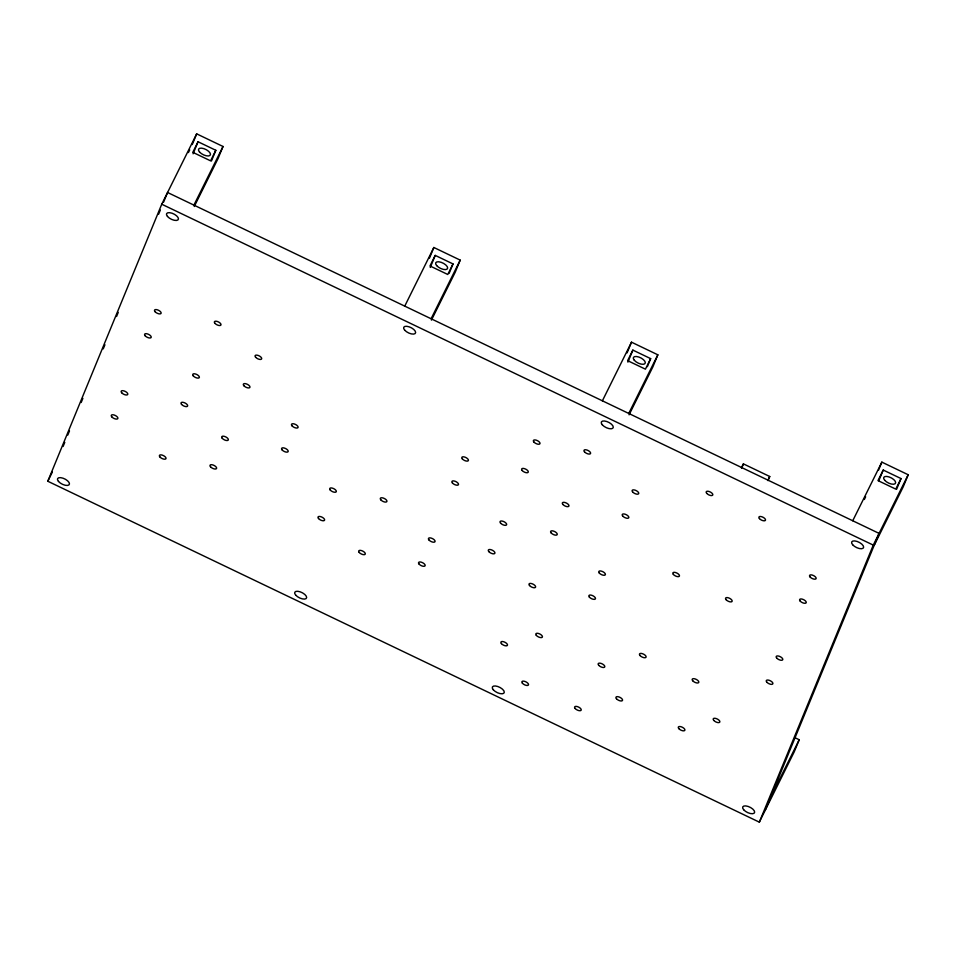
<?xml version="1.0" encoding="UTF-8"?>
<svg xmlns="http://www.w3.org/2000/svg" width="956" height="956" viewBox="0 0 956 956"><rect width="100%" height="100%" fill="white"/><g stroke="black" fill="none" stroke-linecap="round" stroke-linejoin="round"><path stroke-width="1.43" d="M795.261 737.853L799.216 739.741L794.257 751.786L759.327 822.148L47.8 481.25L161.743 204.214L196.673 133.852L223.023 146.483L218.064 158.529L194.259 206.496M63.096 446.476L64.793 442.353M67.792 435.064L69.489 430.929M81.188 402.488L82.885 398.365M103.248 348.88L104.933 344.746M116.548 316.532L118.245 312.397M158.648 214.156L160.345 210.033M163.596 202.134L167.563 192.491L879.09 533.388L765.147 810.425M192.264 144.559L196.673 133.852M193.088 153.808L198.047 141.763L215.829 150.295L211.431 161.002M429.447 258.192L433.845 247.484L460.195 260.116L455.247 272.161L431.431 320.129M430.26 267.441L435.219 255.395L453.013 263.928L449.153 273.296M627.088 352.884L631.498 342.176L657.848 354.807L652.888 366.853L629.084 414.82M627.913 362.145L632.86 350.099L650.654 358.62L647.355 366.65M741.748 467.89L743.398 463.875L769.747 476.506L768.098 480.521M878.54 470.161L881.85 462.13L908.2 474.75L903.241 486.795L874.143 545.434M878.815 480.749L883.225 470.041L901.006 478.562L896.609 489.269M759.327 822.148L873.27 545.111L908.2 474.75M188.404 152.566L189.73 149.901M198.047 141.763L192.801 152.327L210.595 160.847L215.829 150.295M47.8 481.25L52.329 472.133M193.913 205.11L223.023 146.483M404.747 306.123L433.845 247.484M435.219 255.395L429.985 265.959L447.767 274.48L453.013 263.928M431.096 318.742L460.195 260.116M602.388 400.815L631.498 342.176M632.86 350.099L627.626 360.651L645.42 369.171L650.654 358.62M628.737 413.434L657.848 354.807M741.414 467.878L743.398 463.875M767.764 480.498L769.747 476.506M852.74 520.757L881.85 462.13M864.32 499.486L865.646 496.821M883.225 470.041L877.978 480.593L895.772 489.114L901.006 478.562M770.106 798.38L799.216 739.741M161.743 204.214L873.27 545.111M884.659 480.235A6.573 2.928 26.4 0 0 895.079 483.772A6.573 2.928 26.4 0 0 889.176 476.972A6.573 2.928 26.4 0 0 884.659 480.235M436.653 265.589A6.573 2.928 26.4 0 0 447.073 269.126A6.573 2.928 26.4 0 0 441.182 262.326A6.573 2.928 26.4 0 0 436.653 265.589M634.306 360.281A6.573 2.928 26.4 0 0 644.726 363.83A6.573 2.928 26.4 0 0 638.823 357.03A6.573 2.928 26.4 0 0 634.306 360.281M199.481 151.956A6.573 2.928 26.4 0 0 209.902 155.493A6.573 2.928 26.4 0 0 203.998 148.694A6.573 2.928 26.4 0 0 199.481 151.956M295.655 595.074A6.573 2.928 26.4 0 0 306.063 598.623A6.573 2.928 26.4 0 0 300.172 591.824A6.573 2.928 26.4 0 0 295.655 595.074M800.148 601.061A3.657 1.625 26.4 0 0 805.944 603.033A3.657 1.625 26.4 0 0 802.67 599.257A3.657 1.625 26.4 0 0 800.148 601.061M810.067 576.97A3.657 1.625 26.4 0 0 815.85 578.942A3.657 1.625 26.4 0 0 812.576 575.165A3.657 1.625 26.4 0 0 810.067 576.97M678.82 728.627A3.657 1.625 26.4 0 0 684.604 730.599A3.657 1.625 26.4 0 0 681.329 726.823A3.657 1.625 26.4 0 0 678.82 728.627M713.75 720.394A3.657 1.625 26.4 0 0 719.545 722.366A3.657 1.625 26.4 0 0 716.271 718.577A3.657 1.625 26.4 0 0 713.75 720.394M759.434 518.606A3.657 1.625 26.4 0 0 765.218 520.566A3.657 1.625 26.4 0 0 761.944 516.79A3.657 1.625 26.4 0 0 759.434 518.606M706.723 493.356A3.657 1.625 26.4 0 0 712.519 495.316A3.657 1.625 26.4 0 0 709.233 491.539A3.657 1.625 26.4 0 0 706.723 493.356M584.51 451.853A3.657 1.625 26.4 0 0 590.306 453.825A3.657 1.625 26.4 0 0 587.032 450.049A3.657 1.625 26.4 0 0 584.51 451.853M533.914 442.031A3.657 1.625 26.4 0 0 539.71 444.002A3.657 1.625 26.4 0 0 536.424 440.226A3.657 1.625 26.4 0 0 533.914 442.031M692.73 680.78A3.657 1.625 26.4 0 0 698.513 682.739A3.657 1.625 26.4 0 0 695.239 678.963A3.657 1.625 26.4 0 0 692.73 680.78M640.018 655.529A3.657 1.625 26.4 0 0 645.814 657.489A3.657 1.625 26.4 0 0 642.54 653.713A3.657 1.625 26.4 0 0 640.018 655.529M589.398 597.153A3.657 1.625 26.4 0 0 595.182 599.113A3.657 1.625 26.4 0 0 591.907 595.337A3.657 1.625 26.4 0 0 589.398 597.153M599.304 573.062A3.657 1.625 26.4 0 0 605.088 575.034A3.657 1.625 26.4 0 0 601.814 571.246A3.657 1.625 26.4 0 0 599.304 573.062M462.334 458.904A3.657 1.625 26.4 0 0 468.129 460.876A3.657 1.625 26.4 0 0 464.843 457.099A3.657 1.625 26.4 0 0 462.334 458.904M501.41 643.627A3.657 1.625 26.4 0 0 507.194 645.599A3.657 1.625 26.4 0 0 503.92 641.823A3.657 1.625 26.4 0 0 501.41 643.627M536.34 635.393A3.657 1.625 26.4 0 0 542.136 637.365A3.657 1.625 26.4 0 0 538.861 633.589A3.657 1.625 26.4 0 0 536.34 635.393M419.075 564.088A3.657 1.625 26.4 0 0 424.87 566.048A3.657 1.625 26.4 0 0 421.584 562.271A3.657 1.625 26.4 0 0 419.075 564.088M428.981 539.997A3.657 1.625 26.4 0 0 434.777 541.956A3.657 1.625 26.4 0 0 431.503 538.18A3.657 1.625 26.4 0 0 428.981 539.997M622.738 516.061A3.657 1.625 26.4 0 0 628.534 518.033A3.657 1.625 26.4 0 0 625.26 514.256A3.657 1.625 26.4 0 0 622.738 516.061M632.657 491.982A3.657 1.625 26.4 0 0 638.441 493.941A3.657 1.625 26.4 0 0 635.166 490.165A3.657 1.625 26.4 0 0 632.657 491.982M493.296 689.778A6.573 2.928 26.4 0 0 503.716 693.315A6.573 2.928 26.4 0 0 497.813 686.516A6.573 2.928 26.4 0 0 493.296 689.778M766.808 682.154A3.657 1.625 26.4 0 0 772.591 684.114A3.657 1.625 26.4 0 0 769.317 680.337A3.657 1.625 26.4 0 0 766.808 682.154M776.714 658.063A3.657 1.625 26.4 0 0 782.498 660.022A3.657 1.625 26.4 0 0 779.224 656.246A3.657 1.625 26.4 0 0 776.714 658.063M58.471 481.442A6.573 2.928 26.4 0 0 68.892 484.979A6.573 2.928 26.4 0 0 63 478.191A6.573 2.928 26.4 0 0 58.471 481.442M404.639 330.095A6.573 2.928 26.4 0 0 415.059 333.632A6.573 2.928 26.4 0 0 409.156 326.833A6.573 2.928 26.4 0 0 404.639 330.095M551.158 532.946A3.657 1.625 26.4 0 0 556.954 534.906A3.657 1.625 26.4 0 0 553.679 531.13A3.657 1.625 26.4 0 0 551.158 532.946M500.562 523.123A3.657 1.625 26.4 0 0 506.357 525.083A3.657 1.625 26.4 0 0 503.083 521.307A3.657 1.625 26.4 0 0 500.562 523.123M602.28 424.787A6.573 2.928 26.4 0 0 612.7 428.324A6.573 2.928 26.4 0 0 606.809 421.524A6.573 2.928 26.4 0 0 602.28 424.787M852.633 544.729A6.573 2.928 26.4 0 0 863.053 548.266A6.573 2.928 26.4 0 0 857.162 541.466A6.573 2.928 26.4 0 0 852.633 544.729M167.467 216.45A6.573 2.928 26.4 0 0 177.876 220A6.573 2.928 26.4 0 0 171.984 213.2A6.573 2.928 26.4 0 0 167.467 216.45M743.649 809.72A6.573 2.928 26.4 0 0 754.069 813.257A6.573 2.928 26.4 0 0 748.178 806.458A6.573 2.928 26.4 0 0 743.649 809.72M616.465 698.752A3.657 1.625 26.4 0 0 622.26 700.724A3.657 1.625 26.4 0 0 618.986 696.948A3.657 1.625 26.4 0 0 616.465 698.752M598.695 665.268A3.657 1.625 26.4 0 0 604.491 667.24A3.657 1.625 26.4 0 0 601.205 663.452A3.657 1.625 26.4 0 0 598.695 665.268M726.082 599.687A3.657 1.625 26.4 0 0 731.866 601.659A3.657 1.625 26.4 0 0 728.592 597.882A3.657 1.625 26.4 0 0 726.082 599.687M673.371 574.437A3.657 1.625 26.4 0 0 679.166 576.408A3.657 1.625 26.4 0 0 675.892 572.632A3.657 1.625 26.4 0 0 673.371 574.437M529.528 585.526A3.657 1.625 26.4 0 0 535.324 587.498A3.657 1.625 26.4 0 0 532.05 583.722A3.657 1.625 26.4 0 0 529.528 585.526M488.839 551.624A3.657 1.625 26.4 0 0 494.634 553.584A3.657 1.625 26.4 0 0 491.36 549.808A3.657 1.625 26.4 0 0 488.839 551.624M562.881 504.445A3.657 1.625 26.4 0 0 568.677 506.405A3.657 1.625 26.4 0 0 565.402 502.629A3.657 1.625 26.4 0 0 562.881 504.445M522.191 470.531A3.657 1.625 26.4 0 0 527.987 472.491A3.657 1.625 26.4 0 0 524.713 468.715A3.657 1.625 26.4 0 0 522.191 470.531M575.142 708.504A3.657 1.625 26.4 0 0 580.925 710.463A3.657 1.625 26.4 0 0 577.651 706.687A3.657 1.625 26.4 0 0 575.142 708.504M522.43 683.253A3.657 1.625 26.4 0 0 528.226 685.213A3.657 1.625 26.4 0 0 524.952 681.437A3.657 1.625 26.4 0 0 522.43 683.253M111.792 416.864A3.657 1.625 26.4 0 0 117.588 418.836A3.657 1.625 26.4 0 0 114.302 415.059A3.657 1.625 26.4 0 0 111.792 416.864M121.699 392.773A3.657 1.625 26.4 0 0 127.495 394.744A3.657 1.625 26.4 0 0 124.22 390.968A3.657 1.625 26.4 0 0 121.699 392.773M159.927 456.98A3.657 1.625 26.4 0 0 165.723 458.952A3.657 1.625 26.4 0 0 162.448 455.175A3.657 1.625 26.4 0 0 159.927 456.98M181.556 404.4A3.657 1.625 26.4 0 0 187.352 406.36A3.657 1.625 26.4 0 0 184.078 402.584A3.657 1.625 26.4 0 0 181.556 404.4M210.535 466.815A3.657 1.625 26.4 0 0 216.319 468.775A3.657 1.625 26.4 0 0 213.045 464.998A3.657 1.625 26.4 0 0 210.535 466.815M222.246 438.314A3.657 1.625 26.4 0 0 228.042 440.274A3.657 1.625 26.4 0 0 224.768 436.498A3.657 1.625 26.4 0 0 222.246 438.314M193.279 375.899A3.657 1.625 26.4 0 0 199.075 377.859A3.657 1.625 26.4 0 0 195.801 374.083A3.657 1.625 26.4 0 0 193.279 375.899M145.145 335.783A3.657 1.625 26.4 0 0 150.929 337.743A3.657 1.625 26.4 0 0 147.654 333.967A3.657 1.625 26.4 0 0 145.145 335.783M155.051 311.692A3.657 1.625 26.4 0 0 160.847 313.652A3.657 1.625 26.4 0 0 157.561 309.875A3.657 1.625 26.4 0 0 155.051 311.692M214.909 323.307A3.657 1.625 26.4 0 0 220.705 325.279A3.657 1.625 26.4 0 0 217.43 321.503A3.657 1.625 26.4 0 0 214.909 323.307M255.599 357.221A3.657 1.625 26.4 0 0 261.394 359.193A3.657 1.625 26.4 0 0 258.12 355.417A3.657 1.625 26.4 0 0 255.599 357.221M243.876 385.722A3.657 1.625 26.4 0 0 249.671 387.682A3.657 1.625 26.4 0 0 246.397 383.906A3.657 1.625 26.4 0 0 243.876 385.722M282.116 449.929A3.657 1.625 26.4 0 0 287.899 451.901A3.657 1.625 26.4 0 0 284.625 448.125A3.657 1.625 26.4 0 0 282.116 449.929M292.022 425.838A3.657 1.625 26.4 0 0 297.806 427.81A3.657 1.625 26.4 0 0 294.532 424.034A3.657 1.625 26.4 0 0 292.022 425.838M330.25 490.058A3.657 1.625 26.4 0 0 336.034 492.017A3.657 1.625 26.4 0 0 332.76 488.241A3.657 1.625 26.4 0 0 330.25 490.058M318.527 518.546A3.657 1.625 26.4 0 0 324.311 520.518A3.657 1.625 26.4 0 0 321.037 516.742A3.657 1.625 26.4 0 0 318.527 518.546M359.217 552.46A3.657 1.625 26.4 0 0 365.001 554.432A3.657 1.625 26.4 0 0 361.726 550.656A3.657 1.625 26.4 0 0 359.217 552.46M380.846 499.88A3.657 1.625 26.4 0 0 386.63 501.84A3.657 1.625 26.4 0 0 383.356 498.064A3.657 1.625 26.4 0 0 380.846 499.88M452.427 482.995A3.657 1.625 26.4 0 0 458.211 484.967A3.657 1.625 26.4 0 0 454.937 481.191A3.657 1.625 26.4 0 0 452.427 482.995"/></g></svg>
